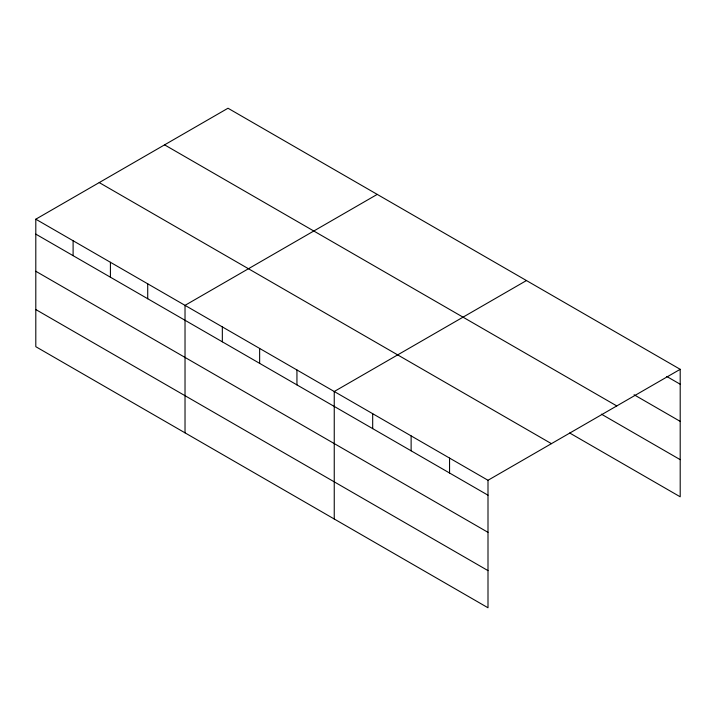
<?xml version="1.0" encoding="UTF-8"?>
<svg xmlns="http://www.w3.org/2000/svg" width="716" height="716" viewBox="0 0 716 716"><rect width="100%" height="100%" fill="white"/><g stroke="black" fill="none" stroke-linecap="round" stroke-linejoin="round"><path stroke-width="1.07" d="M487.999 532.346L487.999 480.275L35.8 219.203L35.8 346.687L487.999 607.768L487.999 532.346L35.8 271.266M35.8 219.203L228.001 108.232L680.2 369.313L680.2 496.797L569.694 433.001M377.225 194.394L185.023 305.356L185.023 432.849M526.457 280.547L334.247 391.509L334.247 519.002M487.999 480.275L680.2 369.313M666.748 376.464L680.2 384.232M634.072 394.749L680.2 421.375M164.573 144.856L616.771 405.927M601.404 414.161L680.2 459.654M99.229 182.58L551.427 443.66M35.8 234.123L487.999 495.195M35.8 309.545L487.999 570.616M449.559 458.088L449.559 473.007M411.127 435.892L411.127 450.812M372.687 413.705L372.687 428.624M296.943 369.975L296.943 384.895M259.639 348.432L259.639 363.352M222.336 326.899L222.336 341.818M147.72 283.813L147.72 298.742M110.416 262.28L110.416 277.199M73.104 240.737L73.104 255.657"/></g></svg>
